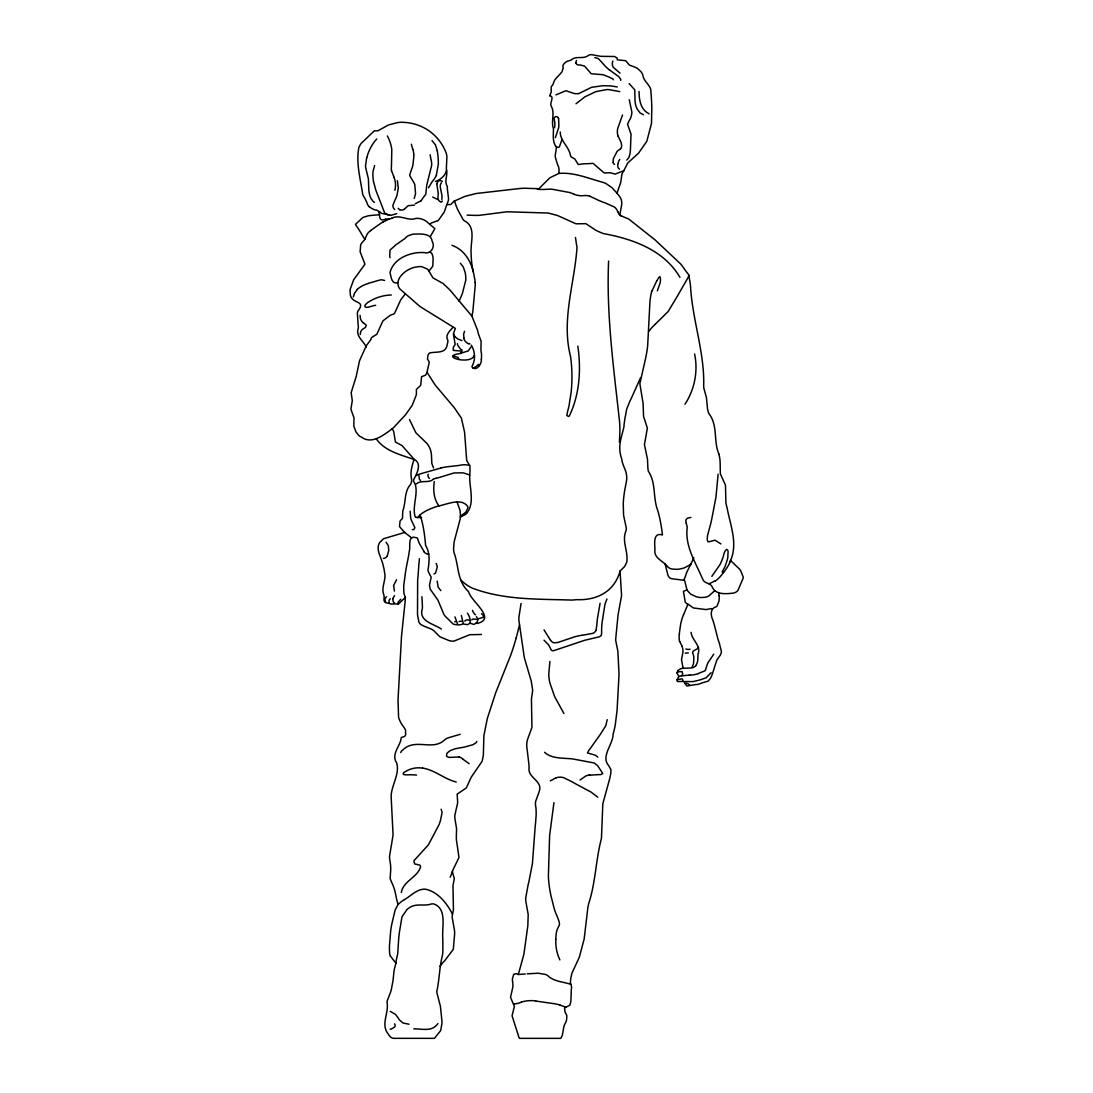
<?xml version="1.0" encoding="UTF-8"?>
<svg xmlns="http://www.w3.org/2000/svg" width="1093" height="1093" viewBox="0 0 1093 1093"><rect width="100%" height="100%" fill="white"/><g stroke="black" fill="none" stroke-linecap="round" stroke-linejoin="round"><path stroke-width="1.5" d="M427.158 372.481L435.151 385.023L454.101 407.47L461.383 418.059L464.58 432.172L466.697 460.508L469.949 466.055L470.017 471.534A31.137 31.137 0 0 0 469.758 474.977C469.047 487.587 475.387 502.93 466.533 513.573A12.843 12.843 0 0 1 464.498 514.981A12.542 12.542 0 0 1 463.473 515.486L460.358 517.208M698.577 647.206C697.662 650.349 690.352 649.816 693.331 654.652A16.709 16.709 0 0 1 693.836 658.314L693.536 663.601L692.101 667.249M385.61 219.215C375.377 223.027 383.329 210.034 375.172 209.938A19.701 19.701 0 0 1 371.388 208.23L369.174 206.618M379.503 214.706L371.415 215.389A144.044 144.044 0 0 0 367.958 215.868L362.876 217.48L355.567 224.27A2.186 2.186 0 0 0 355.771 224.994C359.214 229.516 362.002 235.118 364.843 239.312M454.961 616.917L457.475 623.83M555.736 939.256L556.2 933.873A18.335 18.335 0 0 1 557.389 929.009L559.261 925.238A5.451 5.451 0 0 0 559.411 923.325L559.233 922.232A17.474 17.474 0 0 0 558.755 920.607L558.195 919.049A70.321 70.321 0 0 0 557.58 917.505L555.668 912.874A58.735 58.735 0 0 1 554.096 908.146L550.981 895.809A115.025 115.025 0 0 1 548.385 876.367L549.629 835.462L553.946 802.645M461.328 615.496L463.227 623.092M607.216 719.686L605.836 725.615L600.767 733.704A138.51 138.51 0 0 0 599.032 736.176L589.919 749.033A35.031 35.031 0 0 1 589.072 749.976L587.433 752.954L594.852 755.044A10.179 10.179 0 0 1 596.983 756.411L597.775 757.148M619.43 442.2L619.909 430.191A109.109 109.109 0 0 0 619.485 420.928C613.679 367.958 606.232 314.333 608.61 261.104M677.933 670.624L677.032 672.728A9.14 9.14 0 0 0 677.004 673.288L678.808 676.143L677.032 680.119A1.612 1.612 0 0 0 677.086 680.638L677.141 680.802A1.926 1.926 0 0 0 677.646 681.526L683.658 681.445L686.882 686.021L695.626 684.573A12.31 12.31 0 0 0 699.329 683.945L701.624 683.07A16.682 16.682 0 0 1 702.772 682.688L708.018 681.199L710.245 678.698A31.519 31.519 0 0 0 711.83 675.419L713.715 669.872A65.088 65.088 0 0 0 714.18 668.356A48.27 48.27 0 0 0 714.644 666.703L716.871 659.994L720.068 655.486A9.236 9.236 0 0 0 721.421 651.537L719.18 642.575A44.362 44.362 0 0 1 717.828 638.667L714.426 625.264A104.081 104.081 0 0 0 712.704 619.745C710.409 614.894 710.368 608.091 716.352 606.683A5.164 5.164 0 0 0 717.09 605.959L718.866 601.423A18.745 18.745 0 0 0 719.098 595.671M436.23 221.346L436.093 221.387A6.585 6.585 0 0 0 438.197 220.485L438.703 219.843A13.717 13.717 0 0 0 439.454 218.846L439.81 218.327A27.503 27.503 0 0 1 440.506 217.37L444.236 212.042L446.832 204.637L450.726 204.514L453.964 201.235L465.112 196.316L476.384 193.475L519.407 188.556A48.393 48.393 0 0 1 528.506 188.379L538.904 188.693L549.793 177.858L558.769 173.445L559.029 170.836A12.815 12.815 0 0 0 559.015 169.347L558.81 167.871A12.979 12.979 0 0 0 557.498 164.496L555.23 156.764A18.936 18.936 0 0 1 555.504 153.375A14.414 14.414 0 0 1 555.804 152.118L556.433 147.473A2.651 2.651 0 0 0 556.064 146.708C552.197 141.721 553.55 134.398 553.441 128.605C550.694 121.173 555.353 113.085 551.132 105.98C549.437 102.947 554.875 96.416 549.834 95.733M554.629 127.621L554.684 126.993A18.868 18.868 0 0 0 554.711 122.32M679.286 634.036L680.379 625.906A48.379 48.379 0 0 1 683.494 614.69M411.351 144.262L412.812 149.454M682.879 681.376L682.688 679.518A1.394 1.394 0 0 0 681.991 678.862L677.728 679.6A7.309 7.309 0 0 0 677.086 679.764M549.902 661.47L548.782 673.93A37.121 37.121 0 0 0 549.97 683.166L554.575 696.46L563.892 713.483M481.426 359.597C481.699 363.723 476.739 371.497 472.422 367.494A3.361 3.361 0 0 1 471.971 366.442C475.879 359.46 475.045 351.304 471.288 345.142M430.109 154.796L431.052 159.674A17.078 17.078 0 0 1 431.667 165.344L427.404 182.504A31.834 31.834 0 0 0 426.352 189.034L425.792 194.021A5.547 5.547 0 0 1 425.355 194.909L423.824 196.863A15.288 15.288 0 0 0 422.868 198.12L422.281 199.035A12.542 12.542 0 0 1 420.75 201.057M575.464 237.468L576.489 244.518A17.064 17.064 0 0 1 576.995 247.578C574.508 283.866 561.146 319.907 570.532 356.414A147.282 147.282 0 0 1 571.133 392.305L569.07 405.462A68.914 68.914 0 0 1 567.691 411.023L566.775 415.436L568.469 416.447A2.104 2.104 0 0 0 569.303 416.009C579.645 394.6 581.23 369.448 577.828 346.139M555.381 137.609L558.468 128.291M436.776 184.02L438.252 193.338L437.924 198.052A5 5 0 0 0 438.225 199.35A6.08 6.08 0 0 0 439.017 200.784L441.039 202.191L442.378 201.057M353.326 296.968L354.665 292.979L357.288 289.59M651.824 290.834A68.353 68.353 0 0 0 649.693 306.313L647.671 345.716A147.746 147.746 0 0 1 645.758 357.725L639.856 383.657L643.094 403.385L643.558 416.433L647.37 428.101L644.433 444.646L647.493 459.279L647.848 467.558A23.745 23.745 0 0 0 648.34 471.138C656.374 483.379 652.644 497.37 657.754 510.54C660.131 518.383 661.634 527.987 662.481 534.955C652.904 532.045 654.762 543.453 654.939 549.465C653.382 558.701 663.834 560.846 667.96 567.103A9.605 9.605 0 0 0 671.908 569.016L676.731 569.357A29.497 29.497 0 0 0 684.642 567.745L691.336 564.111M602.612 619.062L605.003 604.087L606.929 599.019M441.818 199.5C442.624 195.305 440.998 192.272 440.411 187.764A6.339 6.339 0 0 1 441.394 182.709M461.847 351.345L460.918 353.121A5.096 5.096 0 0 1 459.538 353.681C438.99 356.386 470.946 365.445 474.198 355.457M655.103 324.389L668.124 311.532L677.346 296.244A148.17 148.17 0 0 1 680.147 291.312L688.412 276.966A23.909 23.909 0 0 0 688.699 274.78A24.62 24.62 0 0 0 687.77 273.51L686.308 271.651A45.592 45.592 0 0 1 685.133 270.067L682.674 266.542A48.516 48.516 0 0 0 680.912 264.219L655.185 240.009L628.899 219.16A17.256 17.256 0 0 0 625.988 217.944L620.66 215.567A3.839 3.839 0 0 1 619.991 213.968L621.63 205.06A11.504 11.504 0 0 0 619.813 196.74L617.176 193.379L617.477 191.794L620.715 182.449L621.972 173.992L626.453 165.644A11.572 11.572 0 0 1 627.751 162.994L638.517 153.239L645.813 142.705A8.881 8.881 0 0 0 646.906 140.956L651.496 123.427L651.811 108.344A246.854 246.854 0 0 0 650.977 92.468C651.592 85.145 643.422 82.016 642.848 74.966A12.829 12.829 0 0 0 640.908 71.605L637.779 68.722A16.04 16.04 0 0 0 633.926 66.769L629.459 65.102L625.688 60.716L617.203 59.787L617.299 58.175L614.539 56.508L600.836 56.33L591.491 54.65A8.58 8.58 0 0 0 588.84 55.115C583.402 59.869 576.284 55.224 571.106 60.006A11.927 11.927 0 0 1 570.601 60.279L569.904 60.58A3.17 3.17 0 0 1 569.371 60.689C566.365 60.661 561.556 65.143 563.018 67.288A1.762 1.762 0 0 1 563.264 67.848L561.857 72.083L555.435 79.092A12.269 12.269 0 0 0 553.632 82.603L553.044 84.366A4.181 4.181 0 0 1 552.511 85.199L551.528 86.388A2.418 2.418 0 0 0 551.214 87.057L551.2 92.058L549.779 95.733M600.071 603.295L597.475 618.378A118.959 118.959 0 0 0 596.778 625.483L595.931 630.401M428.497 187.764L432.268 181.52A31.301 31.301 0 0 0 436.462 175.276M561.98 139.508L559.384 146.886A2.282 2.282 0 0 1 558.701 147.254A2.008 2.008 0 0 1 557.813 147.35L555.886 146.462M395.885 963.343L394.723 967.797A32.995 32.995 0 0 0 394.108 970.406L393.316 977.784A91.593 91.593 0 0 1 393.043 980.448L391.294 989.739A44.622 44.622 0 0 1 389.422 995.149L387.346 1000.546A12.815 12.815 0 0 0 387.031 1002.09C389.245 1012.938 380.337 1024.319 388.22 1034.033A31.383 31.383 0 0 0 388.876 1035.098L390.625 1037.134A6.831 6.831 0 0 0 393.412 1038.323L434.44 1038.35L440.684 1030.576L441.832 1024.018A39.539 39.539 0 0 0 441.982 1021.463L440.438 1006.557A48.939 48.939 0 0 0 439.577 1003.155L436.954 992.936A16.094 16.094 0 0 1 436.858 991.078C439.509 979.273 439.372 967.25 442.378 955.528A34.334 34.334 0 0 0 442.815 952.085L442.856 943.683A184.471 184.471 0 0 1 442.788 938.354C441.777 927.465 447.324 908.474 433.743 903.938A10.575 10.575 0 0 0 431.68 903.884C424.453 906.575 416.132 902.968 409.533 907.614A22.775 22.775 0 0 0 406.842 909.663L402.005 916.781L399.464 931.864A160.165 160.165 0 0 0 398.644 939.338L397.743 953.588L396.226 960.337A15.439 15.439 0 0 1 395.885 963.343A21.942 21.942 0 0 0 394.149 960.952L390.502 956.156M370.732 339.472L371.647 337.505L376.853 334.239L382.892 320.932L390.215 315.29A23.54 23.54 0 0 1 390.98 315.03L393.63 314.019A4.7 4.7 0 0 0 394.559 313.336L400.694 299.906L405.284 293.88M370.623 340.005L367.166 344.514A5.465 5.465 0 0 0 366.442 345.771L366.128 346.864A7.255 7.255 0 0 0 365.062 348.435L359.542 360.731L356.168 376.634L351.167 392.66L352.288 400.721L350.894 409.124L354.009 417.922L353.804 426.161L355.922 431.844L358.818 435.492A8.949 8.949 0 0 0 361.141 436.913C371.196 444.632 382.523 435.888 390.993 429.699A51.248 51.248 0 0 0 393.835 427.336L405.489 414.834L412.198 405.339L416.378 394.723L416.406 389.395L420.655 385.419L421.597 376.675L425.327 375.268L426.68 373.533L429.235 362.603A3.484 3.484 0 0 0 428.606 360.895L427.459 359.091L427.841 356.045A4.372 4.372 0 0 1 428.155 354.87L428.374 354.433A4.796 4.796 0 0 1 429.604 352.998C436.093 351.29 446.176 354.228 447.256 344.199A54.349 54.349 0 0 0 447.706 342.574L447.939 341.084A2.869 2.869 0 0 0 447.775 340.169C444.742 335.25 450.056 330.66 452.926 327.435M622.532 115.011L617.846 128.045A14.209 14.209 0 0 0 618.078 136.283M729.837 562.171C738.54 544.382 730.356 525.665 727.036 507.603A39.608 39.608 0 0 1 725.889 502.548L725.479 485.169L720.342 473.829L720.164 463.637A37.913 37.913 0 0 0 718.88 454.019M693.836 557.84L688.276 569.303A22.338 22.338 0 0 0 686.445 573.046M618.023 163.786L617.695 165.808A3.73 3.73 0 0 0 617.859 166.833A4.686 4.686 0 0 0 619.458 169.155M618.173 163.158L618.337 162.488A14.592 14.592 0 0 0 618.515 161.532L619.745 159.373M521.06 603.445L518.847 617.723A33.541 33.541 0 0 0 518.984 621.029L524.326 657.685L531.171 680.816L532.674 690.216L531.936 695.831A31.424 31.424 0 0 0 531.444 699.452L531.936 727.473L528.206 737.597A19.414 19.414 0 0 0 526.799 746.751L528.698 762.49A49.691 49.691 0 0 1 529.067 767.682C527.4 777.506 542.278 780.73 539.518 790.348A4.645 4.645 0 0 1 539.395 791.031L538.562 793.368M519.544 624.95L516.183 637.916M640.621 377.591L631.276 398.385A57.669 57.669 0 0 0 629.814 401.363L626.89 408.591A16.135 16.135 0 0 0 626.535 409.957L626.029 412.799A43.829 43.829 0 0 1 625.756 414.302L625.237 416.857A61.413 61.413 0 0 0 624.854 418.933L624.076 424.671A17.693 17.693 0 0 0 624.035 426.256C621.425 438.539 617.244 445.821 621.739 459.087A30.153 30.153 0 0 0 623.201 464.935L625.579 470.905A23.39 23.39 0 0 1 626.521 474.922L626.713 476.985A20.986 20.986 0 0 1 626.644 480.059L625.346 487.095A108.917 108.917 0 0 0 623.256 503.422L623.556 515.117L626.303 528.069A9.892 9.892 0 0 1 625.633 531.772C622.177 540.639 627.519 550.353 626.986 559.753A9.919 9.919 0 0 1 626.685 562.349L624.704 566.434L620.059 571.011C614.512 591.6 596.778 600.563 576.639 599.647A59.814 59.814 0 0 1 571.448 600.071C538.166 598.937 504.256 600.221 472.449 588.198A38.351 38.351 0 0 1 462.325 581.421L461.082 580.192M718.101 474.212L715.983 497.001L713.538 509.721A50.906 50.906 0 0 1 713.223 511.633L711.447 520.5A78.819 78.819 0 0 1 709.767 527.168L707.499 535.707A17.037 17.037 0 0 0 707.376 537.128L707.308 538.589A11.599 11.599 0 0 1 707.198 539.518L707.991 541.759A2.09 2.09 0 0 0 708.742 541.827L715.013 540.188L720.902 543.918M366.688 157.611L365.527 165.945A16.559 16.559 0 0 0 365.718 167.816L368.382 178.733L368.874 190.892A25.904 25.904 0 0 0 370.964 198.502L373.519 201.945A3.074 3.074 0 0 0 374.489 202.287M424.193 551.869L419.398 543.508A5.998 5.998 0 0 1 418.947 542.552L417.403 538.002L413.823 537.196A29.224 29.224 0 0 0 413.004 537.305C407.88 538.371 410.749 547.538 409.206 551.664A64.924 64.924 0 0 1 408.823 554.629L406.282 567.595A119.069 119.069 0 0 0 405.79 570.259L403.7 585.793L403.836 592.447A18.526 18.526 0 0 0 404.943 596.382L405.394 597.379A153.976 153.976 0 0 1 405.066 602.12L401.527 636.099A190.114 190.114 0 0 0 401.295 640.375L398.18 696.992A140.546 140.546 0 0 1 398.03 700.49L398.576 717.145A26.068 26.068 0 0 0 403.536 726.722L405.421 729.687A3.744 3.744 0 0 1 405.585 730.343L405.585 732.529A16.969 16.969 0 0 0 405.571 733.348C406.487 736.463 403.399 736.873 401.254 737.461C400.803 745.494 392.114 752.394 395.598 761.07A6.476 6.476 0 0 0 396.486 762.477C400.27 773.393 391.54 785.061 391.144 795.923A28.855 28.855 0 0 1 391.198 797.794L393.07 835.038L389.504 856.557A28.568 28.568 0 0 0 389.777 859.904L390.474 864.303A33.487 33.487 0 0 1 390.693 867.596L390.707 868.334A28.377 28.377 0 0 1 390.611 871.504L390.119 878.526L392.059 883.294A16.655 16.655 0 0 1 392.729 884.606L393.931 887.789A45.332 45.332 0 0 1 395.038 891.56L396.253 897.298A22.625 22.625 0 0 1 396.458 898.501L397.989 904.512L395.543 909.308A16.532 16.532 0 0 0 395.01 910.496L391.704 924.528A82.849 82.849 0 0 0 390.638 931.523L389.573 944.434A57.273 57.273 0 0 0 389.436 947.303L389.518 951.525A15.48 15.48 0 0 0 390.338 956.211M434.29 481.576C432.992 489.568 433.784 499.296 438.949 505.827M446.504 170.412L445.329 173.445A13.007 13.007 0 0 1 443.239 176.451L442.228 177.435A18.226 18.226 0 0 1 435.451 181.411M652.043 290.888L656.633 281.051M364.925 239.08L367.221 234.052A12.925 12.925 0 0 1 368.724 232.222L370.677 230.541M686.5 573.06L685.612 575.82A20.822 20.822 0 0 1 684.068 579.29L683.726 579.864M657.344 290.888L660.186 282.704A14.4 14.4 0 0 0 660.363 278.128L659.885 276.57L658.724 277.663A27.134 27.134 0 0 0 658.314 278.346L656.879 280.682M446.832 204.637L448.089 201.385A9.345 9.345 0 0 0 448.54 198.735L447.351 188.788A8.58 8.58 0 0 1 447.406 186.657C443.69 180.851 448.171 175.536 446.436 169.114A33.979 33.979 0 0 1 446.422 166.573L446.9 157.064A16.586 16.586 0 0 0 446.245 153.211C438.758 133.496 420.709 121.951 400.298 122.279A34.02 34.02 0 0 0 396.937 122.744L388.534 124.93L377.987 130.777L374.366 130.805L361.264 143.292A22.038 22.038 0 0 0 358.846 147.596C355.894 162.953 360.471 179.129 362.698 194.404A20.002 20.002 0 0 0 364.775 198.106L366.893 202.506A8.594 8.594 0 0 0 369.106 206.673M560.285 132.007C559.93 140.86 569.521 147.008 570.614 156.176A5.725 5.725 0 0 0 572.035 157.46L574.535 158.799A2.213 2.213 0 0 1 575.232 159.619L578.238 164.524L584.577 163.704A11.941 11.941 0 0 0 586.531 163.745L593.116 163.376L604.197 172.995L610.085 172.721L615.154 174.088L624.24 170.549M516.183 637.902A248.384 248.384 0 0 1 512.767 649.215L512.125 651.127A192.067 192.067 0 0 1 510.021 656.989L495.703 692.716L487.314 718.538L483.885 735.671L483.338 755.482L482.136 761.261L471.274 777.137L466.26 788.012L457.161 794.119L457.68 802.768L454.797 815.419A26.656 26.656 0 0 0 454.989 819.094L456.573 828.576L456.327 837.06A26.177 26.177 0 0 0 456.437 839.998L458.978 857.472L453.486 868.826A30.508 30.508 0 0 0 452.365 871.572L451.477 874.045A31.069 31.069 0 0 1 450.193 877.187M726.531 562.198L727.61 558.55A13.717 13.717 0 0 0 727.815 557.198A22.625 22.625 0 0 0 727.883 555.995L727.938 554.547A23.855 23.855 0 0 1 728.006 553.4L728.088 551.856A4.29 4.29 0 0 0 727.692 550.23C726.421 547.128 723.607 553.468 723.566 555.463A44.034 44.034 0 0 1 721.038 562.321A70.881 70.881 0 0 1 719.986 564.589L711.844 576.366M726.162 563.223L725.588 564.821A27.721 27.721 0 0 0 725.124 566.379L722.159 571.981M538.398 793.819L535.679 801.278A12.201 12.201 0 0 0 535.488 802.795L535.461 803.847A15.917 15.917 0 0 0 535.625 805.951L535.884 807.495A19.647 19.647 0 0 1 536.076 809.599L536.13 811.348A61.714 61.714 0 0 1 536.116 815.624L535.515 823.548A38.761 38.761 0 0 1 535.269 825.379L532.414 863.634L529.012 881.122A133.004 133.004 0 0 1 528.124 884.824L525.678 898.241A23.978 23.978 0 0 0 525.856 901.452L528.206 914.622L527.823 925.757L523.861 954.408L518.328 974.491L525.227 973.986M436.339 175.208L438.361 164.032A75.827 75.827 0 0 0 437.255 150.738M439.973 966.294L443.211 962.195A33.118 33.118 0 0 0 444.578 960.87L453.322 949.325L454.62 934.05A22.516 22.516 0 0 0 454.606 931.878A26.751 26.751 0 0 0 453.991 927.547L452.133 917.218A15.794 15.794 0 0 1 452.365 915.114L453.13 911.507A22.885 22.885 0 0 0 453.431 909.69L452.98 885.494A14.605 14.605 0 0 1 453.376 883.595L454.305 878.649L452.352 871.572M401.322 892.557C403.18 880.821 418.086 877.16 420.6 866.612A2.651 2.651 0 0 0 420.354 865.916A2.842 2.842 0 0 0 419.698 865.096L414.684 863.935L413.892 860.778L428.36 844.889L438.799 825.188A46.589 46.589 0 0 0 440.465 820.46L442.119 812.468L441.135 809.23M683.562 614.717L687.784 604.62L685.256 602.202L683.426 591.381L686.24 590.124A2.61 2.61 0 0 0 686.882 589.496L684.587 580.369L673.179 578.907A17.42 17.42 0 0 1 671.853 578.73L670.624 578.375A3.552 3.552 0 0 1 669.804 577.869L668.861 576.844A7.569 7.569 0 0 1 667.809 574.754L665.186 564.193M684.983 404.232C694.629 389.491 698.249 370.978 694.588 354.023M713.743 654.16L707.799 663.027A11.955 11.955 0 0 0 707.103 664.899L705.436 670.214A3.525 3.525 0 0 1 704.848 670.87L698.044 673.589M397.866 282.622C391.513 284.74 391.144 276.666 390.01 272.54C393.507 258.467 410.381 251.677 424.016 252.592C430.779 254.778 435.615 246.649 432.118 241.143C431.12 232.795 419.931 234.025 413.632 234.121A34.307 34.307 0 0 0 411.583 234.558L408.536 235.623A9.823 9.823 0 0 0 407.129 236.484A11.832 11.832 0 0 0 405.093 238.411L395.652 244.982A12.597 12.597 0 0 0 394.969 245.72L390.01 250.051L389.709 256.104A12.119 12.119 0 0 0 390.064 257.647M459.087 301.299L462.312 293.703L465.7 280.587A25.125 25.125 0 0 0 465.003 271.993L463.2 266.829L460.317 263.249M464.566 331.329L463.582 334.294L464.006 338.038M580.055 780.019L585.985 775.852A9.81 9.81 0 0 1 587.351 775.484L588.526 775.306M364.666 239.668L361.769 243.029A7.118 7.118 0 0 0 360.676 244.723L360.13 251.759L364.953 264.233L353.654 279.767L349.992 289.877L350.402 295.26A19.237 19.237 0 0 0 351.249 297.556C355.539 304.032 365.581 301.04 357.753 311.396A11.955 11.955 0 0 0 357.356 313.131L358.108 324.361A36.383 36.383 0 0 1 358.367 327.832C355.307 336.398 363.177 340.306 366.128 346.864M387.25 556.118L388.766 550.298L388.302 545.653A4.755 4.755 0 0 0 387.81 544.82L386.089 542.265M396.581 579.796L393.603 585.479L394.45 591.108M513.669 974.491L512.453 978.754A6.517 6.517 0 0 0 512.398 979.861L512.89 984.274A13.744 13.744 0 0 1 512.644 987.908L510.54 997.335L514.379 1006.38L512.071 1015.766L518.956 1037.462A9.823 9.823 0 0 0 519.558 1038.35L560.764 1038.35L562.335 1035.331L563.947 1026.218A9.454 9.454 0 0 1 564.589 1024.674L565.901 1022.023A16.108 16.108 0 0 0 566.625 1019.55L566.83 1015.943A4.755 4.755 0 0 0 566.502 1014.81L565.382 1012.774A5.479 5.479 0 0 1 565.067 1012.036L564.562 1008.579A2.323 2.323 0 0 1 565.45 1007.445L569.89 1005.15L570.833 1001.53A34.607 34.607 0 0 1 570.956 1000.013L571.297 989.329A11.531 11.531 0 0 1 571.666 987.635L571.106 984.479M414.206 198.475L415.559 193.68L414.793 184.717A10.479 10.479 0 0 0 414.042 182.873L409.902 175.918A4.481 4.481 0 0 1 409.779 174.716L411.378 169.811A27.216 27.216 0 0 0 412.881 165.18L413.782 157.31A54.076 54.076 0 0 0 413.769 154.823L413.755 154.455M678.753 676.731L682.1 675.419A5.492 5.492 0 0 0 682.674 673.862L682.114 671.662L679.299 671.662A9.577 9.577 0 0 0 677.728 672.25L677.045 672.619M374.612 165.603L372.945 171.724A46.125 46.125 0 0 0 373.464 181.397L375.814 190.127L384.531 212.616A4.55 4.55 0 0 0 385.173 213.313L387.359 214.556A14.51 14.51 0 0 0 389.573 215.198M648.818 331.425L650.868 328.747A52.109 52.109 0 0 1 655.117 324.416M690.872 517.413L688.412 517.986A3.716 3.716 0 0 0 687.347 518.246L685.735 520.104L686.24 523.192M430.314 236.512L434.864 228.642L426.243 221.251A16.108 16.108 0 0 0 416.173 218.354C407.785 221.578 399.847 213.818 391.704 218.272M723.552 572.609L726.667 568.169A70.908 70.908 0 0 0 728.252 565.614L728.525 565.163A15.425 15.425 0 0 0 729.837 562.171M360.103 315.385L360.389 318.295A9.55 9.55 0 0 0 362.985 322.667M695.667 665.678L696.46 664.489A11.654 11.654 0 0 0 697.771 660.145L698.003 654.639A10.438 10.438 0 0 1 698.263 653.395C701.064 645.703 691.883 640.02 691.036 632.328M513.778 974.355L516.306 973.617L518.246 974.519M429.125 270.886L432.773 266.186L433.115 258.822A18.39 18.39 0 0 0 432.814 256.336L431.913 253.508L430.218 252.223M620.523 148.757L618.105 150.574A7.378 7.378 0 0 0 617.026 151.544L613.405 158.526L613.064 162.515M714.713 590.712L709.043 595.794A11.599 11.599 0 0 1 705.19 597.284L700.914 597.543A22.379 22.379 0 0 1 696.296 596.751L690.68 594.155L686.664 589.769M477.996 618.788L483.256 617.395L483.188 615.332A5.055 5.055 0 0 0 482.409 614.403L481.453 613.747M711.078 672.66L706.228 677.728L700.695 679.709A53.953 53.953 0 0 0 699.37 680.051L698.454 680.297M397.989 904.512L400.68 902.231A21.245 21.245 0 0 1 402.333 900.96L404.314 899.689M420.696 201.003L415.313 203.708M404.287 209.173L408.208 205.675L414.507 205.129M437.924 1023.581C431.803 1032.257 422.212 1028.609 413.769 1028.882M405.394 597.379L398.549 603.951L392.77 603.91A4.755 4.755 0 0 1 391.718 604.142L385.242 602.475A4.071 4.071 0 0 1 383.971 599.852L384.067 597.898A10.793 10.793 0 0 0 383.903 595.002C380.61 587.447 386.58 580.055 384.558 572.363A65.115 65.115 0 0 0 383.985 568.838L382.905 564.22A48.516 48.516 0 0 0 381.881 561.01L379.039 553.222A24.415 24.415 0 0 1 378.356 550.489L378.11 547.634A9.181 9.181 0 0 1 378.479 545.257L378.984 543.863A14.715 14.715 0 0 1 379.681 542.47L383.616 538.712L404.67 532.482L411.132 537.455M471.725 619.881L472.272 619.499A7.268 7.268 0 0 1 473.255 618.993L476.275 619.403M626.808 160.056L628.871 157.597L629.978 153.867A43.501 43.501 0 0 0 630.429 149.454L631.03 134.097L627.532 124.233L629.144 120.749A16.245 16.245 0 0 0 631.877 112.114L629.267 99.695M404.492 899.566C411.091 895.85 417.212 888.623 425.396 889.183C438.074 891.861 446.887 903.242 452.475 914.199M396.786 213.668L391.021 215.266L381.443 213.326A4.03 4.03 0 0 1 380.596 212.575L380.555 212.52A2.473 2.473 0 0 0 379.763 211.823L378.888 211.455M433.374 479.253C428.483 483.625 421.174 479.485 416.037 484.103M460.399 516.265L465.768 512.221L467.859 508.095A4.454 4.454 0 0 0 467.654 506.387C461.164 497.342 446.791 504.57 437.91 506.141A70.949 70.949 0 0 0 425.327 511.251L422.158 513.259A21.259 21.259 0 0 0 420.095 514.926A20.89 20.89 0 0 0 417.649 517.631M714.781 581.039L709.07 583.826M550.312 780.88L556.077 777.833M555.968 94.872L565.887 90.719L574.535 93.629L578.607 93.684L591.586 87.303L602.981 85.691A56.126 56.126 0 0 1 604.306 85.719L607.886 85.855A47.709 47.709 0 0 0 610.645 85.869L617.244 86.934M382.81 222.152L389.654 218.75M473.938 367.74L472.996 368.15M419.029 475.797L419.329 479.144A6.544 6.544 0 0 0 420.586 480.483M576.025 103.739L583.252 98.165A21.122 21.122 0 0 1 584.864 96.84L595.822 91.634L606.902 89.558A23.609 23.609 0 0 1 609.457 89.681L619.786 91.621M460.604 353.285L468.255 350.908A10.821 10.821 0 0 0 468.815 350.102L469.28 349.405A6.831 6.831 0 0 1 469.594 348.995A17.023 17.023 0 0 1 469.922 348.612L470.741 347.451A1.776 1.776 0 0 0 470.864 346.987M455.439 621.671L454.702 621.767M521.443 1002.24L518.355 1003.237A16.272 16.272 0 0 1 514.817 1003.825L513.696 1003.852M368.273 283.36L375.965 281.133A53.448 53.448 0 0 0 377.44 280.655L381.006 279.808A5.137 5.137 0 0 1 381.744 279.835A10.67 10.67 0 0 1 382.878 280.068L384.586 280.423M435.82 221.455L435.424 221.578A35.099 35.099 0 0 0 432.596 222.521L430.669 223.45A12.16 12.16 0 0 0 429.59 224.133M697.553 680.556L693.932 681.404A17.994 17.994 0 0 1 692.525 681.595L684.833 681.54M440.793 468.05L420.6 473.788A35.987 35.987 0 0 0 416.132 475.564M460.235 734.277L447.802 737.966A26.259 26.259 0 0 0 445.247 739.292C433.183 751.875 415.559 737.447 402.852 749.935A15.411 15.411 0 0 0 401.459 751.055L400.748 752.571M677.906 670.61A6.476 6.476 0 0 1 679.737 669.285A9.181 9.181 0 0 1 683.111 668.288L690.885 667.987A7.104 7.104 0 0 0 695.763 665.774M436.066 478.269L436.94 478.078A61.44 61.44 0 0 0 441.326 476.862L454.073 472.955L462.776 472.832A22.857 22.857 0 0 1 463.951 473.119A41.507 41.507 0 0 1 466.001 473.747L469.758 475.018M400.748 599.265L398.235 602.011A6.626 6.626 0 0 0 397.989 603.869M375.678 305.316C373 305.22 363.709 309.947 364.925 305.384A13.936 13.936 0 0 1 365.527 304.674L366.005 304.141A19.551 19.551 0 0 1 367.412 302.761C374.298 298.047 382.933 295.124 391.28 295.001M681.745 675.857L688.576 675.187M394.464 602.899L393.63 602.243A5.315 5.315 0 0 1 392.879 598.718M590.124 775.128L601.232 774.513L602.735 773.448L597.734 765.824L594.209 762.969L572.459 758.897A123.222 123.222 0 0 0 565.6 758.419C558.496 757.982 549.888 757.476 544.587 752.285M582.118 635.334L592.898 633.339A6.927 6.927 0 0 0 596.013 630.456M527.209 973.822L538.221 973.221L545.202 974.382A15.521 15.521 0 0 1 547.32 975.311C553.878 981.842 563.059 981.555 571.079 984.438A5.629 5.629 0 0 1 570.3 982.949L570.901 977.538A25.549 25.549 0 0 0 571.297 975.994L571.721 974.109A25.549 25.549 0 0 1 572.022 972.975L579.112 957.7A25.836 25.836 0 0 0 579.987 954.817L583.348 942.016A37.066 37.066 0 0 0 584.168 938.887L587.925 907.149A163.212 163.212 0 0 1 588.717 903.569C595.644 882.352 595.726 860.191 601.355 838.741A17.283 17.283 0 0 0 601.519 836.678L602.817 803.765L609.115 780.839A64.036 64.036 0 0 0 610.919 772.368L610.85 769.499L608.801 765.81A12.733 12.733 0 0 0 608.077 764.854C601.164 755.96 613.091 744.114 613.105 734.154A107.852 107.852 0 0 0 615.263 725.001L617.08 710.3L618.911 676.594A42.354 42.354 0 0 0 618.966 672.987L617.873 651.209L615.619 639.992L618.051 614.894L621.589 595.603L620.059 571.011M594.811 57.601L598.24 58.557L601.792 62.233A55.306 55.306 0 0 0 609.785 70.335M688.303 652.904L686.377 653.054A16.586 16.586 0 0 1 685.229 653.108M690.189 675.091L688.986 675.16M583.197 195.606L584.536 195.551A16.409 16.409 0 0 1 589.701 196.125M481.385 634.473L469.662 634.732L454.019 641.099A15.835 15.835 0 0 1 451.669 641.085A14.537 14.537 0 0 1 449.264 640.689L439.933 636.795L435.178 632.109A12.283 12.283 0 0 0 431.257 629.049L424.917 626.535A15.739 15.739 0 0 1 423.701 625.975L423.319 625.783A24.224 24.224 0 0 0 422.526 625.401L421.543 624.923A5.916 5.916 0 0 1 420.641 624.308L419.726 623.379A7.61 7.61 0 0 1 418.988 622.3L417.581 615.332A123.659 123.659 0 0 1 417.512 612.613L417.649 580.547A97.96 97.96 0 0 1 418.127 575.055L418.879 564.152A10.916 10.916 0 0 1 419.166 562.485L419.343 558.687M467.148 215.13L475.51 215.403A69.87 69.87 0 0 0 479.458 215.307L506.947 211.782L548.153 213.026L557.512 215.512L576.011 223.805L585.875 223.682L595.753 230.213A75.075 75.075 0 0 0 603.418 233.588C632.833 238.93 664.23 250.174 679.928 277.39M686.226 523.192A42.408 42.408 0 0 1 687.21 527.25C684.833 545.967 695.052 561.351 702.116 577.869A18.116 18.116 0 0 1 702.676 579.003C704.056 584.004 711.352 582.555 712.622 587.87C716.557 595.152 726.667 593.8 733.594 593.075A10.015 10.015 0 0 0 736.969 591.436L737.392 590.999A5.41 5.41 0 0 0 738.007 590.275L743.062 578.416A6.093 6.093 0 0 0 743.185 577.036L740.849 571.052A46.384 46.384 0 0 0 739.51 569.084L730.343 560.313M558.769 173.445C573.579 172.079 587.556 178.132 601.56 181.944A22.898 22.898 0 0 1 606.246 183.72L611.971 187.695L617.176 193.379M537.332 189.185L538.507 189.294A48.256 48.256 0 0 0 543.508 189.472L550.08 189.157A22.584 22.584 0 0 1 552.006 189.212L569.412 192.464A25.262 25.262 0 0 1 570.956 192.969L573.702 194.048M535.72 1001.038L554.738 1003.77A36.301 36.301 0 0 1 559.917 1005.054M422.581 768.051C434.823 769.978 444.318 779.077 456.232 782.028M458.992 756.957L449.442 757.408A6.244 6.244 0 0 1 447.665 756.862A4.331 4.331 0 0 1 446.463 756.055L446.846 753.569A9.318 9.318 0 0 1 447.256 753.077A12.501 12.501 0 0 1 450.671 750.454L454.62 748.951A45.168 45.168 0 0 1 458.145 748.186L462.202 747.475A67.752 67.752 0 0 0 465.112 746.888L472.955 744.729L476.152 742.653A4.044 4.044 0 0 0 476.821 741.423M432.691 197.041L437.61 199.432M421.611 517.631L416.119 517.399M469.635 465.372L465.632 464.771A18.308 18.308 0 0 0 462.558 464.853L460.003 465.249A56.863 56.863 0 0 1 457.789 465.604L447.802 466.725A57.423 57.423 0 0 0 440.793 468.009M643.449 114.724L640.17 113.016L637.506 109.519A19.674 19.674 0 0 1 635.006 99.873L634.76 89.872L629.144 83.56M461.97 340.592L458.35 339.199A12.009 12.009 0 0 1 455.508 337.095L455.112 336.699M469.84 343.817L468.993 343.557M589.673 196.194L594.742 198.489A76.373 76.373 0 0 0 605.194 202.929L614.498 207.055A11.709 11.709 0 0 1 617.791 211.714M385.542 601.792L384.996 599.866A2.336 2.336 0 0 1 385.009 598.882L385.843 597.42A4.29 4.29 0 0 1 386.621 596.792M559.903 1005.095L563.961 1006.503A17.133 17.133 0 0 0 566.297 1007.008M409.014 1024.209L403.659 1023.157A6.052 6.052 0 0 1 402.607 1022.72L399.505 1019.947A24.811 24.811 0 0 1 398.043 1017.747L395.516 1014.386L390.242 1011.38M469.102 763.72L463.2 759.362M399.696 209.719L398.166 208.326M441.353 629.035C433.538 623.597 418.25 621.452 422.363 608.487A33.377 33.377 0 0 0 422.417 606.342L421.912 596.723M452.68 355.894L457.994 357.356L458.978 359.474M451.915 245.31C465.386 250.037 472.313 263.427 474.28 276.775A49.731 49.731 0 0 1 475.209 282.513M620.961 215.895L619.581 214.815A5.889 5.889 0 0 1 618.72 213.681L617.818 211.7M687.524 603.719L692.634 607.476A7.856 7.856 0 0 0 693.741 608.009L705.982 609.566A8.881 8.881 0 0 0 707.157 609.375L711.065 608.61A3.962 3.962 0 0 1 712.076 608.815M649.133 113.795C640.635 109.696 639.036 99.969 639.091 91.47M461.601 351.072L453.267 350.388L453.349 347.342A11.804 11.804 0 0 1 454.387 345.675L454.92 344.855A2.008 2.008 0 0 0 455.125 344.145L453.513 334.704A9.099 9.099 0 0 1 453.568 333.433L455.33 328.378L420.054 306.587L400.161 289.221A9.7 9.7 0 0 1 398.59 286.858C395.57 279.002 403.508 271.925 409.971 268.946A29.183 29.183 0 0 1 414.329 267.348L419.002 266.596A16.327 16.327 0 0 1 422.021 266.774L427.828 269.288L432.965 277.882L443.13 283.538L449.278 289.344A154.81 154.81 0 0 1 452.926 293.552L471.916 316.123L477.231 329.389A16.942 16.942 0 0 1 478.133 333.023L481.111 341.289L480.934 350.525A23.431 23.431 0 0 1 481.275 359.57M689.628 685.038L689.218 684.724A14.715 14.715 0 0 1 688.836 684.382L687.921 683.671A2.678 2.678 0 0 0 685.352 683.726M440.848 590.603L438.129 587.078L437.173 581.134M609.867 70.225L618.761 76.606L620.715 79.338A2.555 2.555 0 0 1 620.701 80.322M620.073 73.176L613.296 67.342A6.831 6.831 0 0 1 612.859 61.085M394.71 209.514L394.409 209.255A5.151 5.151 0 0 1 393.043 206.645A4.932 4.932 0 0 1 392.893 205.375L394.901 200.306A30.918 30.918 0 0 0 396.909 195.606L398.303 188.146L397.387 180.659M363.122 322.531L366.237 325.154L365.527 327.299A5.779 5.779 0 0 1 364.488 328.064L363.6 328.542A6.503 6.503 0 0 0 360.294 334.499M404.67 532.482L399.519 526.621L399.997 521.443A4.194 4.194 0 0 1 400.858 520.063L402.115 518.82A2.186 2.186 0 0 0 402.511 518.096L402.716 512.221A18.472 18.472 0 0 1 402.948 510.486C406.131 501.66 403.945 491.549 410.763 484.144A10.547 10.547 0 0 0 411.596 480.701A9.536 9.536 0 0 0 411.583 479.171C409.875 472.49 412.116 465.727 413.987 459.429C400.899 454.907 384.9 451.177 376.306 438.894M597.775 797.18L590.944 792.029L575.191 783.599A111.336 111.336 0 0 1 572.363 781.946L563.66 777.67A13.102 13.102 0 0 0 556.064 777.779M544.013 640.184L548.659 644.897L551.364 650.28L553.113 650.868L584.673 640.293L599.429 636.809L601.246 635.457L601.642 633.189A73.887 73.887 0 0 1 602.585 619.062M550.503 640.266L544.013 629.896M413.919 459.251C422.281 463.172 417.143 473.474 413.782 479.362A19.032 19.032 0 0 0 413.427 481.234C419.985 489.609 412.129 504.624 414.862 515.759A6.736 6.736 0 0 0 414.985 516.169L415.231 516.675A1.885 1.885 0 0 0 416.132 517.385M433.566 467.954L431.844 463.555L431.421 454.387A20.166 20.166 0 0 0 426.939 443.444L415.886 432.76L409.506 419.603M420.095 514.926C423.374 524.572 424.685 535.16 425.601 545.366C430.205 552.99 429.385 561.72 427.978 570.04A5.875 5.875 0 0 0 428.579 572.117L431.189 577.254L429.467 585.179L430.232 589.195L438.006 600.289L444.018 614.676A15.903 15.903 0 0 0 445.52 616.52L453.035 623.966A5.301 5.301 0 0 0 454.128 624.363L455.467 624.568A25.344 25.344 0 0 1 456.259 624.663L459.019 624.923A5.246 5.246 0 0 0 459.729 624.854L463.159 624.035A3.785 3.785 0 0 1 463.965 624.076L467.271 624.649A2.049 2.049 0 0 0 467.886 624.458L470.113 623.188L473.269 624.253A2.651 2.651 0 0 0 474.253 624.253L476.493 622.805A5.274 5.274 0 0 0 477.368 621.166A2.446 2.446 0 0 0 477.723 619.157L476.411 616.548M457.175 502.302L459.975 510.253A31.629 31.629 0 0 1 460.208 518.888L454.073 542.087L453.554 549.232A19.496 19.496 0 0 0 454.879 555.121C458.732 567.513 457.653 581.872 468.542 591.614C470.687 601.191 497.178 618.734 477.286 623.406A9.236 9.236 0 0 1 476.083 623.256M681.854 645.854L679.805 641.509M436.175 563.414L436.749 564.835A10.643 10.643 0 0 1 437.2 567.13L435.67 572.746A4.796 4.796 0 0 1 433.948 574.003M618.187 136.242L621.22 142.664L621.657 146.038A4.891 4.891 0 0 1 620.578 148.798M394.095 177.394L391.595 170.822M558.564 118.454L558.878 124.506A21.163 21.163 0 0 1 558.537 128.305M432.022 140.587L434.809 144.085A7.2 7.2 0 0 1 435.506 145L437.296 150.725M454.428 200.975L456.082 205.689A60.976 60.976 0 0 0 457.994 210.184L462.954 219.324A14.1 14.1 0 0 0 464.224 220.663C476.808 227.084 470.154 242.304 471.097 253.193A82.644 82.644 0 0 0 471.22 256.718A101.895 101.895 0 0 0 473.173 271.829M718.866 454.019C713.278 440.944 718.156 425.601 708.947 413.66A22.488 22.488 0 0 1 707.554 409.137L706.433 397.538L703.988 388.698A15.439 15.439 0 0 1 703.673 386.362C704.78 352.752 692.265 319.648 690.516 285.956A90.473 90.473 0 0 0 690.079 282.527L688.713 274.876M576.079 63.025L575.997 62.274A4.126 4.126 0 0 1 576.489 60.539M554.602 122.334L554.206 118.317A2.746 2.746 0 0 1 555.545 116.609L557.116 116.691A3.566 3.566 0 0 1 558.537 118.468M453.527 333.925L454.073 335.36A9.222 9.222 0 0 0 455.125 336.685M719.044 595.685L718.852 594.387A12.87 12.87 0 0 1 718.702 592.925M410.162 511.21L410.654 517.699A12.023 12.023 0 0 0 411.173 519.762L414.889 527.659L413.796 529.64A3.866 3.866 0 0 1 412.348 529.613M475.168 282.513L475.209 283.087A24.128 24.128 0 0 1 475.25 284.986L472.832 311.669A35.495 35.495 0 0 1 471.725 315.863M683.111 668.301L681.499 659.748L682.934 652.029A12.296 12.296 0 0 0 681.8 645.881M679.559 641.564A19.729 19.729 0 0 1 679.409 634.063M614.526 164.333A2.432 2.432 0 0 1 613.146 162.502M613.269 79.775A2.5 2.5 0 0 0 612.804 78.928L609.061 77.084A19.688 19.688 0 0 1 608.036 76.701L604.279 75.116A11.476 11.476 0 0 0 602.912 74.707L591.245 73.75L584.536 66.086L580.164 64.979A12.064 12.064 0 0 1 579.181 65.006L578.798 64.979A3.06 3.06 0 0 1 575.943 63.093M442.364 181.438A4.153 4.153 0 0 0 440.014 180.605L439.359 180.673A2.446 2.446 0 0 0 438.539 181.014L437.391 182.299A5.93 5.93 0 0 0 436.776 184.02M412.908 149.427A16.067 16.067 0 0 1 413.7 154.455M387.373 135.956A39.785 39.785 0 0 1 391.786 149.331L391.458 166.204A19.278 19.278 0 0 0 391.485 170.836M393.999 177.435A19.346 19.346 0 0 1 394.833 190.291M366.811 157.638A44.553 44.553 0 0 1 376.771 138.92M404.342 209.255A4.768 4.768 0 0 1 399.724 209.678M357.138 289.399A28.924 28.924 0 0 1 368.314 283.511M472.518 610.413A13.307 13.307 0 0 0 473.324 612.299L474.512 613.938A5.807 5.807 0 0 0 475.537 614.812M467.435 613.146A17.666 17.666 0 0 1 470.017 618.98L470.277 621.78A2.405 2.405 0 0 1 469.99 622.395M468.952 620.223A2.5 2.5 0 0 0 468.159 619.881L466.465 619.991A3.948 3.948 0 0 0 464.744 621.166M461.519 621.384A1.407 1.407 0 0 0 461.082 621.193L459.647 621.357A6.339 6.339 0 0 0 459.033 621.63M428.169 474.225A1.926 1.926 0 0 0 427.855 475.018L428.442 477.286A6.012 6.012 0 0 0 429.412 478.488M387.195 556.091A4.946 4.946 0 0 1 383.438 558.441M392.92 598.718A7.214 7.214 0 0 1 394.573 595.699M389.272 602.298A2.582 2.582 0 0 1 390.324 598.855M468.856 343.899A8.73 8.73 0 0 1 463.623 338.133M457.448 343.612A5.656 5.656 0 0 0 457.666 345.156L460.331 348.913A10.479 10.479 0 0 0 462.134 350.061M698.072 673.698A33.159 33.159 0 0 1 690.189 675.187M690.025 649.174A6.093 6.093 0 0 1 685.926 648.982M550.517 640.252A13.348 13.348 0 0 0 552.266 642.042L553.072 642.506A4.03 4.03 0 0 0 553.891 642.821L557.826 642.506L573.893 637.069A51.672 51.672 0 0 1 582.104 635.265M459.033 756.821A10.67 10.67 0 0 1 463.131 759.416M422.581 768.119A25.207 25.207 0 0 0 408.017 770.141A27.325 27.325 0 0 0 406.664 770.893L404.478 772.177A19.565 19.565 0 0 0 403.522 772.792C400.912 776.016 410.025 774.404 411.965 774.814A30.126 30.126 0 0 1 416.488 775.115M559.862 959.9A42.736 42.736 0 0 1 555.845 939.256M394.573 1023.813A2.787 2.787 0 0 1 394.641 1027.078L391.595 1028.896A10.67 10.67 0 0 1 390.119 1029.182M428.743 554.192A5.315 5.315 0 0 1 424.152 551.897M433.347 479.185A10.834 10.834 0 0 1 436.08 478.297M392.168 428.757A10.015 10.015 0 0 1 393.808 432.159L395.461 442.064L401.951 445.534L413.045 458.022A11.736 11.736 0 0 0 413.823 459.101M391.718 218.34A30.836 30.836 0 0 1 385.61 219.187M370.677 230.541A54.787 54.787 0 0 1 372.166 229.434L379.326 224.366A33.487 33.487 0 0 1 382.796 222.125M479.458 365.568A3.197 3.197 0 0 0 478.939 364.707L478.392 364.406A15.042 15.042 0 0 1 473.966 367.794M582.309 195.811A23.103 23.103 0 0 1 573.675 194.117M723.443 572.527A35.195 35.195 0 0 1 714.986 581.326M521.375 1002.021A34.785 34.785 0 0 1 535.734 1000.928M588.922 775.265L589.728 775.183L588.922 775.265"/></g></svg>
